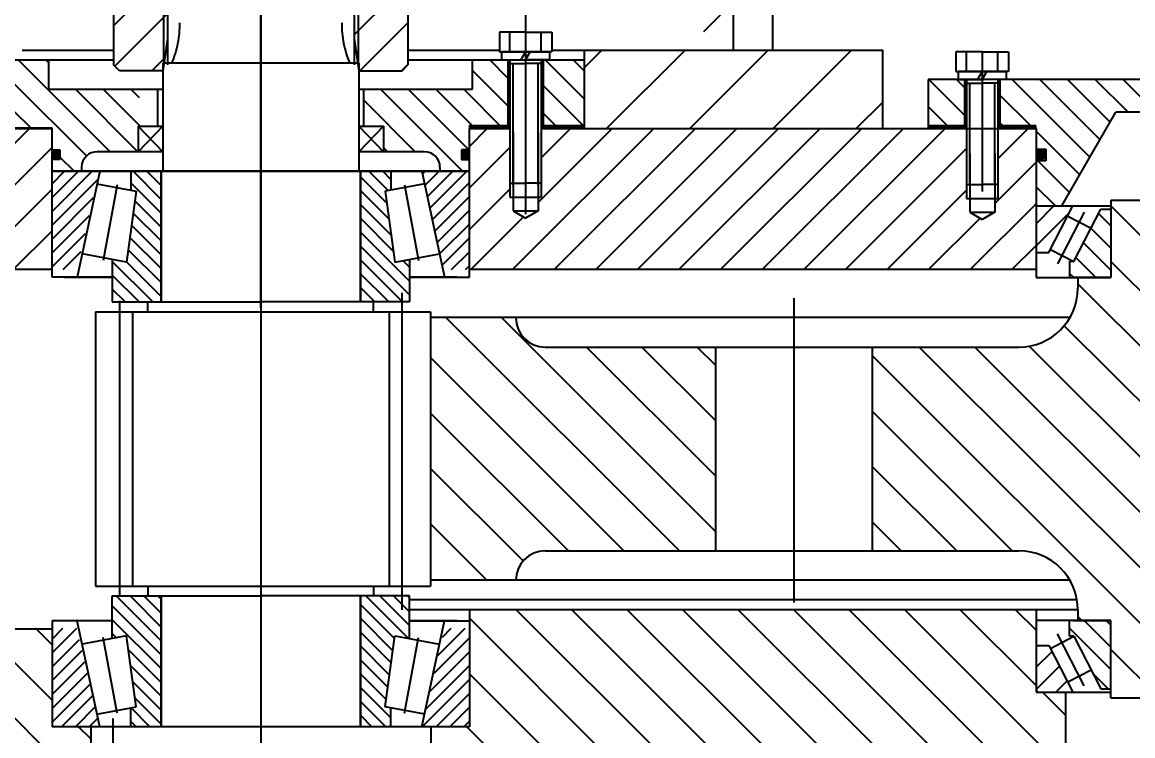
# Model space of a CAD drawing. Header units: millimetres. Extents: x 0 to 42000, y 0 to 29700.
# Drawn here: x 12818 to 13384, y 12234 to 12598 of the extents above; entities that cross this region are included whole.
import ezdxf

# ---------------------------------------------------------------- set-up
doc = ezdxf.new("R2010")
doc.units = ezdxf.units.MM
doc.header["$LTSCALE"] = 1000
doc.linetypes.add('F', pattern=[0.75, 0.5, -0.25])
doc.linetypes.add('G', pattern=[2, 1.25, -0.25, 0.25, -0.25])
for name, color, linetype in [('01', 7, 'Continuous'), ('02', 1, 'Continuous'), ('04', 2, 'F'), ('05', 142, 'G'), ('08', 1, 'Continuous'), ('11', 3, 'Continuous')]:
    doc.layers.add(name, color=color, linetype=linetype)
doc.styles.get("Standard").update_dxf_attribs({"font": 'isocp', "width": 0.707, "bigfont": 'intecad.shx'})
doc.dimstyles.new('INTE', dxfattribs={"dimscale": 100, "dimtxt": 3.5, "dimasz": 3, "dimexe": 3, "dimexo": 0, "dimgap": 1, "dimtad": 1, "dimdec": 0, "dimdsep": 46, "dimtxsty": 'Standard', "dimcen": 0, "dimclrd": 1, "dimclre": 1, "dimclrt": 3, "dimaunit": 1, "dimadec": 0, "dimazin": 0, "dimtfac": 1, "dimtdec": 0, "dimtmove": 0, "dimatfit": 0, "dimfxl": 1, "dimarcsym": 0})
pattern_1 = [(45, (4698.081, -712.992), (-10.6066, 10.6066), [])]
pattern_2 = [(135, (4698.081, -712.992), (-14.142136, -14.142136), [])]
pattern_3 = [(45, (4698.08127, -712.99153), (-0.0707106781, 0.0707106781), [])]
pattern_4 = [(45, (4698.081, -304.572), (-5.656854, 5.656854), [])]
pattern_5 = [(135, (4698.081, -304.572), (-5.656854, -5.656854), [])]

# ---------------------------------------------------------------- blocks, each defined once
blk = doc.blocks.new('*U594', base_point=(-3575.81, 5317.09))
at = {"layer": '01'}
for p, q in [((-3582.21, 5317.09), (-3582.21, 5277.09)), ((-3569.41, 5317.09), (-3569.41, 5277.09)), ((-3567.81, 5284.09), (-3583.81, 5284.09)), ((-3569.41, 5277.09), (-3582.21, 5277.09)), ((-3582.21, 5277.09), (-3575.81, 5273.4)), ((-3569.41, 5277.09), (-3575.81, 5273.4))]:
    blk.add_line(p, q, dxfattribs=at)
at = {"layer": '02'}
for p, q in [((-3583.81, 5317.09), (-3583.81, 5284.09)), ((-3567.81, 5317.09), (-3567.81, 5284.09))]:
    blk.add_line(p, q, dxfattribs=at)
blk = doc.blocks.new('01001')
at = {"layer": '02', "linetype": 'Continuous'}
h = blk.add_hatch(dxfattribs=at)
h.set_pattern_fill('_USER', color=1, scale=10, angle=135, style=0, pattern_type=0)
h.set_pattern_definition([(135, (4698.081, -304.572), (-7.071068, -7.071068), [])])
h.paths.add_polyline_path([(9001.36, 3409.28), (9022.36, 3409.28), (9022.36, 3443.96), (9001.36, 3443.96)])
h.paths.add_polyline_path([(9052.62, 3409.28), (9060, 3409.28), (9060, 3398.54), (9060.28, 3398.13), (9064, 3398.13), (9064, 3393.13), (9060, 3393.13), (9060, 3387.13), (9075, 3387.13), (9075, 3388.85, -0.424608), (9082.99, 3397.13), (9103.86, 3397.13), (9103.86, 3410.13), (9108.37, 3410.13), (9103.33, 3428.96), (9058.36, 3428.96), (9058.36, 3443.96), (9040.36, 3443.96), (9040.36, 3427.15)])
h.paths.add_polyline_path([(9052.62, 3409.28), (9040.36, 3427.15), (9040.36, 3409.28)], flags=16)
h.paths.add_polyline_path([(9218.86, 3428.96), (9218.86, 3410.13), (9228.86, 3410.13), (9228.86, 3397.13), (9249.72, 3397.13, -0.414214), (9257.72, 3389.13), (9257.72, 3387.13), (9272.72, 3387.13), (9272.72, 3393.13), (9268.72, 3393.13), (9268.72, 3398.13), (9272.72, 3398.13), (9272.72, 3408.96), (9292.36, 3408.96), (9292.36, 3443.96), (9274.36, 3443.96), (9274.36, 3428.96)])
h.paths.add_polyline_path([(9310.36, 3410.46), (9331.36, 3410.46), (9331.36, 3443.96), (9310.36, 3443.96)])
h.paths.add_polyline_path([(9103.02, 3394.54), (9118.19, 3394.54), (9118.19, 3414.23), (9103.02, 3414.23)], flags=9)
h.paths.add_polyline_path([(9079.81, 3410.2), (9094.98, 3410.2), (9094.98, 3429.89), (9079.81, 3429.89)], flags=24)
h.paths.add_polyline_path([(9054.95, 3386.47), (9070.12, 3386.47), (9070.12, 3406.16), (9054.95, 3406.16)], flags=9)
at = {"layer": '02'}
h = blk.add_hatch(dxfattribs=at)
h.set_pattern_fill('_USER', color=256, scale=10, angle=135, style=0, pattern_type=0)
h.set_pattern_definition([(135, (4698.081, -712.992), (-7.071068, -7.071068), [])])
h.paths.add_polyline_path([(9525.15, 3433.96), (9521.95, 3433.96), (9506.65, 3433.96), (9506.65, 3410.46), (9525.15, 3410.46)])
h.paths.add_polyline_path([(9576.33, 3433.96), (9543.15, 3433.96), (9543.15, 3410.46), (9561.65, 3410.46), (9561.65, 3398.48), (9566.65, 3398.48), (9566.65, 3392.48), (9561.65, 3392.48), (9561.65, 3369.47), (9574.73, 3369.47), (9582.43, 3382.81)])
h.paths.add_polyline_path([(9576.33, 3433.96), (9582.43, 3382.81), (9602.33, 3417.28), (9716.86, 3417.28), (9716.86, 3421.96), (9716.86, 3433.96)])
h.paths.add_polyline_path([(9841.4, 3433.96), (9778.16, 3433.96), (9779.03, 3417.28), (9838.97, 3417.28)])
h.paths.add_polyline_path([(9932.57, 3433.96), (9929.37, 3433.96), (9841.4, 3433.96), (9838.97, 3417.28), (9873.39, 3417.28), (9900.99, 3369.47), (9914.07, 3369.47), (9914.07, 3372.82), (9914.07, 3392.48), (9909.07, 3392.48), (9909.07, 3397.3), (9909.64, 3397.3, -0.398235), (9913.3, 3397.86), (9914.07, 3398.78), (9914.07, 3410.46), (9923.84, 3410.46), (9932.57, 3420.91)])
h.paths.add_polyline_path([(9969.07, 3433.96), (9950.57, 3433.96), (9950.57, 3410.46), (9969.07, 3410.46)])
h.paths.add_polyline_path([(9650.17, 3410.49), (9665.34, 3410.49), (9665.34, 3430.18), (9650.17, 3430.18)], flags=25)
h.paths.add_polyline_path([(9905.25, 3387.61), (9920.42, 3387.61), (9920.42, 3407.3), (9905.25, 3407.3)], flags=24)
h.paths.add_polyline_path([(9951.05, 3400.61), (9966.22, 3400.61), (9966.22, 3420.31), (9951.05, 3420.31)], flags=9)
at = {"layer": '02', "linetype": 'Continuous'}
h = blk.add_hatch(dxfattribs=at)
h.set_pattern_fill('_USER', color=1, scale=15, angle=45, style=0, pattern_type=0)
h.set_pattern_definition(pattern_1)
h.paths.add_polyline_path([(8966.37, 3213.46, -0.414214), (8956.37, 3203.46), (8951.37, 3203.46), (8951.37, 3153.96), (8974.18, 3153.96), (9016.86, 3153.96), (9016.86, 3317.13, -0.414214), (9036.86, 3337.13), (9060, 3337.13), (9060, 3406.96), (9060, 3408.96), (9039.36, 3408.96), (9039.36, 3379.88), (9039.36, 3373.96), (9037.76, 3373.96), (9037.76, 3366.96), (9031.36, 3363.26), (9024.96, 3366.96), (9024.96, 3373.96), (9023.36, 3373.96), (9023.36, 3406.96), (9023.36, 3408.96), (9001.36, 3408.96), (8988.75, 3408.96), (8966.37, 3347.46)])
at = {"layer": '02'}
h = blk.add_hatch(dxfattribs=at)
h.set_pattern_fill('_USER', color=256, scale=0.1, angle=45, style=0, pattern_type=0)
h.set_pattern_definition([(45, (4698.08127, -714.16653), (-0.0707106781, 0.0707106781), [])])
h.paths.add_polyline_path([(9022.36, 3409.28), (9001.36, 3409.28), (9001.36, 3408.96), (9022.36, 3408.96)])
h.paths.add_polyline_path([(9060, 3409.28), (9040.36, 3409.28), (9040.36, 3408.96), (9060, 3408.96)])
h = blk.add_hatch(dxfattribs=at)
h.set_pattern_fill('_USER', color=256, scale=0.1, angle=45, style=0, pattern_type=0)
h.set_pattern_definition([(45, (4698.08127, -714.16653), (-0.0707106781, 0.0707106781), [])])
h.paths.add_polyline_path([(9292.36, 3408.96), (9292.36, 3410.46), (9272.72, 3410.46), (9272.72, 3408.96)])
h.paths.add_polyline_path([(9331.36, 3408.96), (9331.36, 3410.46), (9310.36, 3410.46), (9310.36, 3408.96)])
at = {"layer": '02', "linetype": 'Continuous'}
h = blk.add_hatch(dxfattribs=at)
h.set_pattern_fill('_USER', color=1, scale=15, angle=45, style=0, pattern_type=0)
h.set_pattern_definition(pattern_1)
h.paths.add_polyline_path([(9309.36, 3408.96), (9309.36, 3379.88), (9309.36, 3373.96), (9307.76, 3373.96), (9307.76, 3366.96), (9301.36, 3363.26), (9294.96, 3366.96), (9294.96, 3373.96), (9293.36, 3373.96), (9293.36, 3406.96), (9293.36, 3408.96), (9272.72, 3408.96), (9272.72, 3387.13), (9272.72, 3336.96), (9561.65, 3336.96), (9561.65, 3408.96), (9542.15, 3408.96), (9542.15, 3380.38), (9542.15, 3373.28), (9540.55, 3373.28), (9540.55, 3366.28), (9534.15, 3362.59), (9527.75, 3366.28), (9527.75, 3373.28), (9526.15, 3373.28), (9526.15, 3396.28), (9526.15, 3408.96)])
at = {"layer": '02'}
h = blk.add_hatch(dxfattribs=at)
h.set_pattern_fill('_USER', color=256, scale=0.1, angle=45, style=0, pattern_type=0)
h.set_pattern_definition([(45, (4698.08127, -714.16653), (-0.0707106781, 0.0707106781), [])])
h.paths.add_polyline_path([(9525.15, 3410.46), (9506.65, 3410.46), (9506.65, 3408.96), (9525.15, 3408.96)])
h.paths.add_polyline_path([(9561.65, 3410.46), (9543.15, 3410.46), (9543.15, 3408.96), (9561.65, 3408.96)])
h = blk.add_hatch(dxfattribs=at)
h.set_pattern_fill('_USER', color=256, scale=0.1, angle=45, style=0, pattern_type=0)
h.set_pattern_definition(pattern_3)
edge = h.paths.add_edge_path()
edge.add_ellipse((9062, 3395.63), major_axis=(0, 2.5), ratio=0.8, start_angle=180, end_angle=270)
edge.add_ellipse((9062, 3395.63), major_axis=(0, 2.5), ratio=0.8, start_angle=270, end_angle=360)
edge.add_ellipse((9062, 3395.63), major_axis=(0, 2.5), ratio=0.8, start_angle=0, end_angle=90)
edge.add_ellipse((9062, 3395.63), major_axis=(0, 2.5), ratio=0.8, start_angle=90, end_angle=180)
h = blk.add_hatch(dxfattribs=at)
h.set_pattern_fill('_USER', color=256, scale=0.1, angle=45, style=0, pattern_type=0)
h.set_pattern_definition(pattern_3)
edge = h.paths.add_edge_path()
edge.add_ellipse((9270.72, 3395.63), major_axis=(0, 2.5), ratio=0.8, start_angle=180, end_angle=270)
edge.add_ellipse((9270.72, 3395.63), major_axis=(0, 2.5), ratio=0.8, start_angle=270, end_angle=360)
edge.add_ellipse((9270.72, 3395.63), major_axis=(0, 2.5), ratio=0.8, start_angle=0, end_angle=90)
edge.add_ellipse((9270.72, 3395.63), major_axis=(0, 2.5), ratio=0.8, start_angle=90, end_angle=180)
h = blk.add_hatch(dxfattribs=at)
h.set_pattern_fill('_USER', color=256, scale=0.1, angle=45, style=0, pattern_type=0)
h.set_pattern_definition(pattern_3)
h.paths.add_polyline_path([(9561.65, 3394.25, 3.592885), (9561.65, 3397.04)])
at = {"layer": '02', "ltscale": 0.8}
h = blk.add_hatch(dxfattribs=at)
h.set_pattern_fill('_USER', color=256, scale=5, angle=135, style=0, pattern_type=0)
h.set_pattern_definition([(45, (5725.551, -1910.1335), (3.535534, -3.535534), [])])
h.paths.add_polyline_path([(9248.47, 3387.13), (9272.72, 3387.13), (9272.72, 3336.96), (9260.01, 3336.96)])
h.paths.add_polyline_path([(9060, 3387.13), (9084.25, 3387.13), (9072.71, 3336.96), (9060, 3336.96)])
at = {"layer": '02', "linetype": 'Continuous', "ltscale": 0.8}
h = blk.add_hatch(dxfattribs=at)
h.set_pattern_fill('_USER', color=1, scale=5, angle=45, style=0, pattern_type=0)
h.set_pattern_definition([(135, (5725.551, -1910.1335), (3.535534, 3.535534), [])])
h.paths.add_polyline_path([(9217.16, 3387.13), (9232.67, 3387.13), (9232.67, 3377.59), (9229.81, 3377.06), (9234.76, 3340.82), (9242.1, 3342.17), (9242.1, 3320.46), (9217.16, 3320.46)])
h.paths.add_polyline_path([(9115.56, 3320.46), (9090.62, 3320.46), (9090.62, 3342.17), (9097.97, 3340.82), (9102.91, 3377.06), (9100.05, 3377.59), (9100.05, 3387.13), (9115.56, 3387.13)])
at = {"layer": '02', "linetype": 'Continuous'}
h = blk.add_hatch(dxfattribs=at)
h.set_pattern_fill('_USER', color=1, scale=20, angle=135, style=0, pattern_type=0)
h.set_pattern_definition(pattern_2)
h.paths.add_polyline_path([(9398.1, 3297.46), (9311.36, 3297.46, -0.414214), (9296.36, 3312.46), (9252.86, 3312.46), (9252.86, 3178.46), (9296.36, 3178.46, -0.414214), (9311.36, 3193.46), (9398.1, 3193.46)])
h.paths.add_polyline_path([(9656.86, 3372.46), (9599.75, 3372.46), (9599.75, 3332.96), (9582.86, 3332.96), (9582.86, 3327.46, -0.414214), (9552.86, 3297.46), (9478.1, 3297.46), (9478.1, 3193.46), (9552.86, 3193.46, -0.414214), (9582.86, 3163.46), (9582.86, 3157.96), (9599.75, 3157.96), (9599.75, 3154.47), (9599.75, 3118.46), (9642.86, 3118.46), (9642.86, 3213.46), (9656.86, 3213.46)])
h.paths.add_polyline_path([(9997.62, 3297.46), (9922.86, 3297.46, -0.414214), (9892.86, 3327.46), (9892.86, 3332.96), (9875.97, 3332.96), (9875.97, 3369.47), (9875.97, 3372.46), (9818.86, 3372.46), (9818.86, 3213.46), (9832.86, 3213.46), (9832.86, 3118.46), (9875.97, 3118.46), (9875.97, 3157.96), (9892.86, 3157.96), (9892.86, 3163.46, -0.414214), (9922.86, 3193.46), (9997.62, 3193.46)])
h.paths.add_polyline_path([(10226.63, 3312.96), (10179.35, 3312.96, -0.424013), (10164.36, 3297.46), (10077.62, 3297.46), (10077.62, 3193.46), (10164.36, 3193.46, -0.424013), (10179.35, 3177.96), (10222.44, 3177.96), (10226.63, 3181.79)])
h.paths.add_polyline_path([(10109.72, 3225.53), (10109.72, 3265.38), (10145.72, 3265.38), (10145.72, 3225.53)], flags=24)
h.paths.add_polyline_path([(10102.18, 3265.84), (10117.36, 3265.84), (10117.36, 3285.53), (10102.18, 3285.53)], flags=24)
at = {"layer": '02'}
h = blk.add_hatch(dxfattribs=at)
h.set_pattern_fill('_USER', color=256, scale=20, angle=135, style=0, pattern_type=0)
h.set_pattern_definition(pattern_2)
h.paths.add_polyline_path([(8986.68, 3122.32), (8951.37, 3141.01), (8951.37, 3079.46), (8986.68, 3079.46), (8986.68, 3081.55)])
h.paths.add_polyline_path([(8986.68, 3153.96), (8974.18, 3153.96), (8951.37, 3153.96), (8951.37, 3141.01), (8986.68, 3122.32)])
h.paths.add_polyline_path([(9060, 3153.96), (9004.71, 3153.96), (9004.71, 3147.96), (9000.71, 3147.96, -0.043716), (9000.22, 3147.96), (8996.71, 3147.96), (8996.71, 3153.96), (8986.68, 3153.96), (8986.68, 3122.32), (9067.24, 3079.7), (9067.24, 3094.46), (9079.75, 3094.46), (9079.75, 3103.78), (9060, 3103.78)])
h.paths.add_polyline_path([(8986.68, 3122.32), (8986.68, 3079.46), (9001.78, 3079.46), (9003.45, 3079.46), (9067.24, 3079.46), (9067.24, 3079.7)])
h.paths.add_polyline_path([(9012.06, 3100.57), (9012.06, 3173.67), (9048.06, 3173.67), (9048.06, 3100.57)], flags=9)
at = {"layer": '02', "ltscale": 0.8}
h = blk.add_hatch(dxfattribs=at)
h.set_pattern_fill('_USER', color=256, scale=5, angle=45, style=0, pattern_type=0)
h.set_pattern_definition([(135, (5725.551, -1909.1335), (3.535534, 3.535534), [])])
h.paths.add_polyline_path([(9217.16, 3170.46), (9242.1, 3170.46), (9242.1, 3148.75), (9234.76, 3150.09), (9229.81, 3113.85), (9232.67, 3113.33), (9232.67, 3103.78), (9217.16, 3103.78)])
h.paths.add_polyline_path([(9097.97, 3150.09), (9090.62, 3148.75), (9090.62, 3170.46), (9115.56, 3170.46), (9115.56, 3103.78), (9100.05, 3103.78), (9100.05, 3113.33), (9102.91, 3113.85)])
at = {"layer": '02'}
h = blk.add_hatch(dxfattribs=at)
h.set_pattern_fill('_USER', color=256, scale=20, angle=135, style=0, pattern_type=0)
h.set_pattern_definition(pattern_2)
h.paths.add_polyline_path([(10374.86, 3153.46), (10337.35, 3153.46), (10337.35, 3147.46), (10333.35, 3147.46, -0.043716), (10332.86, 3147.46), (10329.35, 3147.46), (10329.35, 3153.46), (10321.84, 3153.46), (10321.84, 3163.46), (9914.07, 3163.46), (9914.07, 3121.45), (9899.07, 3121.45), (9899.07, 3088.46), (10332.96, 3088.46), (10374.86, 3111.34)])
h.paths.add_polyline_path([(10427.86, 3140.29), (10394.86, 3122.27), (10394.86, 3094.46), (10408.49, 3094.46), (10408.49, 3079.46), (10427.86, 3079.46)])
h.paths.add_polyline_path([(10427.86, 3140.29), (10427.86, 3153.46), (10394.86, 3153.46), (10394.86, 3122.27)])
h.paths.add_polyline_path([(9576.65, 3121.45), (9561.65, 3121.45), (9561.65, 3163.46), (9272.72, 3163.46), (9272.72, 3103.78), (9252.97, 3103.78), (9252.97, 3088.46), (9576.65, 3088.46)])
h.paths.add_polyline_path([(10109.95, 3063.93), (10109.95, 3110.57), (10145.95, 3110.57), (10145.95, 3063.93)], flags=9)
h.paths.add_polyline_path([(9958.58, 3077.58), (9958.58, 3108.25), (9994.58, 3108.25), (9994.58, 3077.58)], flags=9)
h.paths.add_polyline_path([(10175.45, 3132.36), (10190.62, 3132.36), (10190.62, 3152.05), (10175.45, 3152.05)], flags=24)
h.paths.add_polyline_path([(10324.06, 3141.09), (10339.23, 3141.09), (10339.23, 3160.78), (10324.06, 3160.78)], flags=24)
at = {"layer": '02', "ltscale": 0.8}
h = blk.add_hatch(dxfattribs=at)
h.set_pattern_fill('_USER', color=256, scale=5, angle=135, style=0, pattern_type=0)
h.set_pattern_definition([(45, (5725.551, -1909.1335), (3.535534, -3.535534), [])])
h.paths.add_polyline_path([(9260.01, 3153.96), (9272.72, 3153.96), (9272.72, 3103.78), (9248.47, 3103.78)])
h.paths.add_polyline_path([(9060, 3153.96), (9072.71, 3153.96), (9084.25, 3103.78), (9060, 3103.78)])
at = {"layer": '11', "linetype": 'Continuous'}
h = blk.add_hatch(dxfattribs=at)
h.set_pattern_fill('_USER', color=3, scale=8, angle=45, style=0, pattern_type=0)
h.set_pattern_definition(pattern_4)
h.paths.add_polyline_path([(9580.38, 3369.47), (9561.65, 3369.47), (9561.65, 3345.66), (9568.14, 3345.66)])
h.paths.add_polyline_path([(9907.58, 3345.66), (9914.07, 3345.66), (9914.07, 3368.32, 0.414214), (9912.92, 3369.47), (9895.34, 3369.47)])
h = blk.add_hatch(dxfattribs=at)
h.set_pattern_fill('_USER', color=3, scale=8, angle=135, style=0, pattern_type=0)
h.set_pattern_definition(pattern_5)
h.paths.add_polyline_path([(9599.75, 3367.88), (9594.63, 3367.88), (9580.84, 3341.05), (9578.72, 3341.05), (9578.72, 3332.96), (9599.75, 3332.96)])
h.paths.add_polyline_path([(9881.09, 3367.88), (9875.97, 3367.88), (9875.97, 3332.96), (9897, 3332.96), (9897, 3341.05), (9894.88, 3341.05)])
h = blk.add_hatch(dxfattribs=at)
h.set_pattern_fill('_USER', color=3, scale=8, angle=135, style=0, pattern_type=0)
h.set_pattern_definition(pattern_5)
h.paths.add_polyline_path([(9599.75, 3157.96), (9580.27, 3157.96), (9578.72, 3157.96), (9578.72, 3149.87), (9580.84, 3149.87), (9594.63, 3123.03), (9599.75, 3123.03)])
h.paths.add_polyline_path([(9875.97, 3123.03), (9881.09, 3123.03), (9894.88, 3149.87), (9897, 3149.87), (9897, 3157.96), (9875.97, 3157.96)])
h = blk.add_hatch(dxfattribs=at)
h.set_pattern_fill('_USER', color=3, scale=8, angle=45, style=0, pattern_type=0)
h.set_pattern_definition(pattern_4)
h.paths.add_polyline_path([(9561.65, 3122.6, 0.414214), (9562.8, 3121.45), (9580.38, 3121.45), (9568.14, 3145.26), (9561.65, 3145.26)])
h.paths.add_polyline_path([(9914.07, 3145.26), (9907.58, 3145.26), (9895.34, 3121.45), (9912.92, 3121.45, 0.414214), (9914.07, 3122.6)])
at = {"layer": '01', "ltscale": 0.8}
for p, q in [((9116.78, 3553.46), (9116.78, 3442.28)), ((9215.94, 3553.46), (9215.94, 3442.28)), ((9301.36, 3458.06), (9287.99, 3458.06)), ((9287.99, 3458.06), (9287.99, 3448.06)), ((9293.36, 3448.06), (9293.36, 3458.06)), ((9301.36, 3458.06), (9314.74, 3458.06)), ((9309.36, 3448.06), (9309.36, 3458.06)), ((9314.74, 3458.06), (9314.74, 3448.06)), ((9287.99, 3448.06), (9301.36, 3448.06)), ((9301.36, 3448.06), (9289.16, 3448.06)), ((9289.16, 3448.06), (9289.16, 3443.96)), ((9301.36, 3448.06), (9298.99, 3443.96)), ((9301.36, 3443.96), (9303.73, 3448.06)), ((9301.36, 3448.06), (9313.56, 3448.06)), ((9314.74, 3448.06), (9301.36, 3448.06)), ((9313.56, 3448.06), (9313.56, 3443.96)), ((9520.77, 3448.06), (9520.77, 3438.06)), ((9534.15, 3448.06), (9520.77, 3448.06)), ((9526.15, 3438.06), (9526.15, 3448.06)), ((9534.15, 3448.06), (9547.52, 3448.06)), ((9542.15, 3438.06), (9542.15, 3448.06)), ((9547.52, 3448.06), (9547.52, 3438.06)), ((9289.16, 3443.96), (9301.36, 3443.96)), ((9292.36, 3443.96), (9292.36, 3408.96)), ((9293.36, 3443.96), (9293.36, 3379.88)), ((9313.56, 3443.96), (9301.36, 3443.96)), ((9309.36, 3443.96), (9309.36, 3379.88)), ((9310.36, 3443.96), (9310.36, 3408.96)), ((9216.37, 3442.28), (9116.36, 3442.28)), ((9293.36, 3442.06), (9301.36, 3442.06)), ((9309.36, 3442.06), (9301.36, 3442.06)), ((9520.77, 3438.06), (9534.15, 3438.06)), ((9534.15, 3438.06), (9521.95, 3438.06)), ((9521.95, 3438.06), (9521.95, 3433.96)), ((9534.15, 3438.06), (9531.78, 3433.96)), ((9534.15, 3438.06), (9546.35, 3438.06)), ((9547.52, 3438.06), (9534.15, 3438.06)), ((9534.15, 3433.96), (9536.51, 3438.06)), ((9546.35, 3438.06), (9546.35, 3433.96)), ((9506.65, 3433.96), (9506.65, 3408.96)), ((9969.07, 3433.96), (9506.65, 3433.96)), ((9521.95, 3433.96), (9534.15, 3433.96)), ((9525.15, 3433.96), (9525.15, 3408.96)), ((9526.15, 3433.96), (9526.15, 3380.38)), ((9526.15, 3432.06), (9534.15, 3432.06)), ((9546.35, 3433.96), (9534.15, 3433.96)), ((9542.15, 3432.06), (9534.15, 3432.06)), ((9542.15, 3433.96), (9542.15, 3380.38)), ((9543.15, 3433.96), (9543.15, 3408.96)), ((9113.86, 3418.48), (9113.86, 3425.78)), ((9218.86, 3419.66), (9218.86, 3426.96)), ((9574.73, 3369.47), (9602.33, 3417.28)), ((9873.39, 3417.28), (9602.33, 3417.28)), ((9060, 3333.16), (9060, 3406.96)), ((9272.72, 3333.16), (9272.72, 3406.96)), ((9060, 3387.13), (9060, 3402.13)), ((9272.72, 3387.13), (9272.72, 3402.13)), ((9561.65, 3398.48), (9566.65, 3398.48)), ((9566.65, 3398.48), (9566.65, 3392.48)), ((9527.75, 3396.28), (9527.75, 3366.28)), ((9540.55, 3396.28), (9540.55, 3366.28)), ((9566.65, 3392.48), (9561.65, 3392.48)), ((9272.72, 3387.13), (9060, 3387.13)), ((9084.25, 3387.13), (9072.71, 3333.16)), ((9075, 3389.42), (9075, 3387.13)), ((9100.05, 3387.13), (9100.05, 3377.59)), ((9115.56, 3320.46), (9115.56, 3387.13)), ((9115.56, 3387.13), (9115.56, 3320.46)), ((9217.16, 3387.13), (9217.16, 3320.46)), ((9217.16, 3320.46), (9217.16, 3387.13)), ((9232.67, 3387.13), (9232.67, 3377.59)), ((9248.47, 3387.13), (9260.01, 3333.16)), ((9257.72, 3389.13), (9257.72, 3387.13)), ((9082.78, 3380.74), (9102.91, 3377.06)), ((9249.94, 3380.74), (9229.81, 3377.06)), ((9293.36, 3381.06), (9301.36, 3381.06)), ((9309.36, 3381.06), (9301.36, 3381.06)), ((9526.15, 3380.38), (9534.15, 3380.38)), ((9542.15, 3380.38), (9534.15, 3380.38)), ((9102.91, 3377.06), (9097.97, 3340.82)), ((9229.81, 3377.06), (9234.76, 3340.82)), ((9526.15, 3373.28), (9542.15, 3373.28)), ((9561.65, 3369.47), (9599.75, 3369.47)), ((9599.75, 3372.46), (9875.97, 3372.46)), ((9527.75, 3366.28), (9534.15, 3362.59)), ((9527.75, 3366.28), (9540.55, 3366.28)), ((9540.55, 3366.28), (9534.15, 3362.59)), ((9577.73, 3364.32), (9589.65, 3358.19)), ((9580.84, 3341.05), (9594.63, 3367.88)), ((9097.97, 3340.82), (9075.23, 3344.98)), ((9090.62, 3342.17), (9090.62, 3320.46)), ((9234.76, 3340.82), (9257.49, 3344.98)), ((9242.1, 3342.17), (9242.1, 3320.46)), ((9578.72, 3341.05), (9578.72, 3332.96)), ((9561.65, 3336.96), (9272.72, 3336.96)), ((9599.75, 3336.45), (9599.75, 3332.96)), ((9090.62, 3333.16), (9060, 3333.16)), ((9066.36, 3333.16), (9090.62, 3333.16)), ((9242.1, 3333.16), (9272.72, 3333.16)), ((9266.36, 3333.16), (9242.1, 3333.16)), ((9561.65, 3332.96), (9599.75, 3332.96)), ((9599.75, 3332.96), (9580.27, 3332.96)), ((9582.86, 3332.96), (9582.86, 3327.46)), ((9090.62, 3320.46), (9166.36, 3320.46)), ((9092.61, 3320.46), (9166.36, 3320.46)), ((9108.86, 3315.46), (9108.86, 3320.46)), ((9242.1, 3320.46), (9166.36, 3320.46)), ((9240.11, 3320.46), (9166.36, 3320.46)), ((9223.86, 3315.46), (9223.86, 3320.46)), ((9252.86, 3315.46), (9252.86, 3175.46)), ((9578.84, 3312.46), (9252.86, 3312.46)), ((9578.84, 3178.46), (9252.86, 3178.46)), ((9108.86, 3175.46), (9108.86, 3170.46)), ((9223.86, 3175.46), (9223.86, 3170.46)), ((9090.62, 3170.46), (9166.36, 3170.46)), ((9090.62, 3148.75), (9090.62, 3170.46)), ((9115.56, 3103.78), (9115.56, 3170.46)), ((9115.56, 3170.46), (9115.56, 3103.78)), ((9242.1, 3170.46), (9166.36, 3170.46)), ((9217.16, 3170.46), (9217.16, 3103.78)), ((9217.16, 3103.78), (9217.16, 3170.46)), ((9242.1, 3148.75), (9242.1, 3170.46)), ((9582.86, 3163.46), (9242.1, 3163.46)), ((9272.72, 3163.46), (9272.72, 3103.78)), ((9582.86, 3163.46), (9582.86, 3157.96)), ((9060, 3157.76), (9060, 3103.78)), ((9090.62, 3157.76), (9060, 3157.76)), ((9084.25, 3103.78), (9072.71, 3157.76)), ((9242.1, 3157.76), (9272.72, 3157.76)), ((9266.36, 3157.76), (9242.1, 3157.76)), ((9248.47, 3103.78), (9260.01, 3157.76)), ((9599.75, 3157.96), (9561.65, 3157.96)), ((9578.72, 3149.87), (9578.72, 3157.96)), ((9580.27, 3157.96), (9599.75, 3157.96)), ((9599.75, 3154.47), (9599.75, 3157.96)), ((9060, 3153.46), (8951.36, 3153.46)), ((9097.97, 3150.09), (9075.23, 3145.93)), ((9102.91, 3113.85), (9097.97, 3150.09)), ((9229.81, 3113.85), (9234.76, 3150.09)), ((9234.76, 3150.09), (9257.49, 3145.93)), ((9580.84, 3149.87), (9594.63, 3123.03)), ((9577.73, 3126.6), (9589.65, 3132.72)), ((9561.65, 3121.45), (9599.75, 3121.45)), ((9576.65, 3121.45), (9576.65, 3088.46)), ((9599.75, 3118.46), (9667.86, 3118.46)), ((9082.78, 3110.17), (9102.91, 3113.85)), ((9100.05, 3103.78), (9100.05, 3113.33)), ((9249.94, 3110.17), (9229.81, 3113.85)), ((9232.67, 3103.78), (9232.67, 3113.33)), ((9272.72, 3103.78), (9060, 3103.78))]:
    blk.add_line(p, q, dxfattribs=at)
at = {"layer": '01', "color": 7, "linetype": 'Continuous', "ltscale": 0.8}
for p, q in [((9001.36, 3443.96), (9091.36, 3443.96)), ((9058.36, 3428.96), (9058.36, 3443.96)), ((9241.36, 3443.96), (9331.36, 3443.96)), ((9274.36, 3428.96), (9274.36, 3443.96)), ((9331.36, 3408.96), (9331.36, 3443.96)), ((9116.36, 3442.28), (9116.36, 3387.13)), ((9216.37, 3442.28), (9216.37, 3387.13)), ((9058.36, 3428.96), (9116.36, 3428.96)), ((9113.86, 3410.13), (9113.86, 3428.96)), ((9216.37, 3428.96), (9274.36, 3428.96)), ((9218.86, 3410.13), (9218.86, 3428.96)), ((9039.36, 3408.96), (9060, 3408.96)), ((9039.36, 3408.96), (9060, 3408.96)), ((9060, 3387.13), (9060, 3409.28)), ((9272.72, 3387.13), (9272.72, 3408.96)), ((9272.72, 3408.96), (9293.36, 3408.96)), ((9272.72, 3408.96), (9293.36, 3408.96)), ((9309.36, 3408.96), (9561.65, 3408.96)), ((9309.36, 3408.96), (9331.36, 3408.96)), ((9561.65, 3408.96), (9561.65, 3332.96)), ((9060, 3398.13), (9064, 3398.13)), ((9064, 3398.13), (9064, 3393.13)), ((9116.35, 3397.13), (9082.99, 3397.13)), ((9249.72, 3397.13), (9216.36, 3397.13)), ((9272.72, 3398.13), (9268.72, 3398.13)), ((9268.72, 3398.13), (9268.72, 3393.13)), ((9064, 3393.13), (9060, 3393.13)), ((9268.72, 3393.13), (9272.72, 3393.13)), ((9060, 3387.13), (9272.72, 3387.13)), ((9568.14, 3345.66), (9580.38, 3369.47)), ((9599.75, 3372.46), (9599.75, 3337.46)), ((9599.75, 3372.46), (9599.75, 3337.46)), ((9599.75, 3372.46), (9599.75, 3332.96)), ((9599.75, 3369.47), (9599.75, 3332.96)), ((9036.86, 3337.13), (9060, 3337.13)), ((9082.03, 3315.46), (9252.86, 3315.46)), ((9082.03, 3315.46), (9082.03, 3175.46)), ((9311.36, 3297.46), (9552.86, 3297.46)), ((9398.1, 3297.46), (9398.1, 3193.46)), ((9478.1, 3297.46), (9478.1, 3193.46)), ((9311.36, 3193.46), (9552.86, 3193.46)), ((9082.03, 3175.46), (9252.86, 3175.46)), ((9582.44, 3168.46), (9242.1, 3168.46)), ((9561.65, 3163.46), (9561.65, 3121.45)), ((9599.75, 3121.45), (9599.75, 3157.96)), ((9599.75, 3118.46), (9599.75, 3157.96)), ((9568.14, 3145.26), (9580.38, 3121.45))]:
    blk.add_line(p, q, dxfattribs=at)
at = {"layer": '01', "color": 7, "linetype": 'Continuous'}
for p, q in [((9040.36, 3409.28), (9060, 3409.28)), ((9594.63, 3367.88), (9599.75, 3367.88)), ((9568.92, 3347.18), (9580.84, 3341.05)), ((9561.65, 3345.66), (9568.14, 3345.66)), ((9580.84, 3341.05), (9578.72, 3341.05)), ((9568.92, 3143.74), (9580.84, 3149.87)), ((9580.84, 3149.87), (9578.72, 3149.87)), ((9561.65, 3145.26), (9568.14, 3145.26)), ((9594.63, 3123.03), (9599.75, 3123.03)), ((9079.75, 3103.78), (9079.75, 3094.46)), ((9252.97, 3103.78), (9252.97, 3088.46))]:
    blk.add_line(p, q, dxfattribs=at)
at = {"layer": '01'}
for p, q in [((9103.86, 3410.13), (9103.86, 3397.13)), ((9103.86, 3410.13), (9116.36, 3410.13)), ((9216.37, 3410.13), (9228.86, 3410.13)), ((9228.86, 3410.13), (9228.86, 3397.13))]:
    blk.add_line(p, q, dxfattribs=at)
at = {"layer": '01', "ltscale": 0.8}
for centre, radius, start, end in [((9082.99, 3389.13), 8, 90, 177.9742), ((9249.72, 3389.13), 8, 0, 90), ((9563.95, 3395.64), 2.69, 211.1067, 148.8933), ((9562.8, 3122.6), 1.15, 180, 270)]:
    blk.add_arc(centre, radius, start, end, dxfattribs=at)
at = {"layer": '01', "color": 7, "linetype": 'Continuous', "ltscale": 0.8}
for centre, radius, start, end in [((9552.86, 3327.46), 30, 270, 0), ((9311.36, 3312.46), 15, 180, 270), ((9311.36, 3178.46), 15, 90, 180), ((9552.86, 3163.46), 30, 0, 90)]:
    blk.add_arc(centre, radius, start, end, dxfattribs=at)
at = {"layer": '02', "ltscale": 0.8}
for p, q in [((9294.96, 3379.88), (9294.96, 3442.06)), ((9307.76, 3379.88), (9307.76, 3442.06)), ((9527.75, 3380.38), (9527.75, 3432.06)), ((9540.55, 3380.38), (9540.55, 3432.06)), ((9526.15, 3396.28), (9526.15, 3373.28)), ((9542.15, 3396.28), (9542.15, 3373.28))]:
    blk.add_line(p, q, dxfattribs=at)
at = {"layer": '02'}
for p, q in [((9272.72, 3410.46), (9292.36, 3410.46)), ((9310.36, 3410.46), (9331.36, 3410.46)), ((9506.65, 3410.46), (9525.15, 3410.46)), ((9543.15, 3410.46), (9561.65, 3410.46))]:
    blk.add_line(p, q, dxfattribs=at)
at = {"layer": '04', "color": 2, "linetype": 'F', "ltscale": 0.8}
for p, q in [((9100.99, 3315.46), (9100.99, 3175.46)), ((9231.74, 3315.46), (9231.74, 3175.46))]:
    blk.add_line(p, q, dxfattribs=at)
at = {"layer": '04', "ltscale": 0.8}
for p, q in [((9296.36, 3312.46), (9296.36, 3312.46)), ((9296.36, 3178.46), (9296.36, 3178.46))]:
    blk.add_line(p, q, dxfattribs=at)
at = {"layer": '04', "color": 2, "linetype": 'F', "ltscale": 0.8}
for centre, start, end in [((9074.28, 3462.23), 336.8891, 0.822), ((9258.44, 3462.23), 179.178, 203.1109)]:
    blk.add_arc(centre, 50.83, start, end, dxfattribs=at)
at = {"layer": '05', "color": 4, "linetype": 'G'}
blk.add_line((9166.36, 3604.74), (9166.36, 3075.18), dxfattribs=at)
at = {"layer": '05', "color": 4, "linetype": 'G', "ltscale": 0.8}
for p, q in [((9118.74, 3563.1), (9118.74, 3441.48)), ((9213.99, 3563.53), (9213.99, 3441.48)), ((9301.36, 3448.81), (9301.36, 3395.34)), ((9534.15, 3444.07), (9534.15, 3390.15)), ((9534.15, 3438.14), (9534.15, 3384.67)), ((9569.57, 3369.47), (9569.57, 3369.54)), ((9586.2, 3366.31), (9572.6, 3339.84)), ((9238.33, 3325.11), (9238.33, 3163.46)), ((9094.39, 3320.96), (9094.39, 3169.96)), ((9438.1, 3322.34), (9438.1, 3167.05)), ((9586.2, 3124.6), (9572.6, 3151.07)), ((9090.86, 3108.03), (9090.86, 3072.51))]:
    blk.add_line(p, q, dxfattribs=at)
at = {"layer": '05', "ltscale": 0.8}
for p, q in [((9301.36, 3465.63), (9301.36, 3377.51)), ((9301.36, 3450.15), (9301.36, 3441.86)), ((9534.15, 3448.45), (9534.15, 3376.83)), ((9534.15, 3440.15), (9534.15, 3431.86)), ((9166.36, 3317.46), (9166.36, 3394.96)), ((9093.1, 3380.31), (9086.02, 3341.56)), ((9239.62, 3380.31), (9246.7, 3341.56)), ((9093.1, 3110.61), (9086.02, 3149.35)), ((9239.62, 3110.61), (9246.7, 3149.35))]:
    blk.add_line(p, q, dxfattribs=at)
at = {"layer": '11', "color": 3, "linetype": 'Continuous'}
for p, q in [((9103.86, 3410.13), (9116.35, 3397.13)), ((9116.36, 3410.13), (9103.86, 3397.13)), ((9216.37, 3410.13), (9228.86, 3397.13)), ((9228.86, 3410.13), (9216.37, 3397.13))]:
    blk.add_line(p, q, dxfattribs=at)
at = {"layer": '11', "color": 3, "linetype": 'Continuous', "ltscale": 0.8}
blk.add_ellipse((9062, 3395.63), major_axis=(0, 2.5), ratio=0.8, dxfattribs=at)
at = {"layer": '11', "color": 3, "linetype": 'Continuous', "ltscale": 0.8, "extrusion": (0, 0, -1)}
blk.add_ellipse((9270.72, 3395.63), major_axis=(0, 2.5), ratio=0.8, dxfattribs=at)
at = {"layer": '01', "ltscale": 0.8, "xscale": -1}
blk.add_blockref('*U594', (9301.36, 3406.96), dxfattribs=at)
blk = doc.blocks.new('*D667')
at = {"layer": '08', "color": 1, "lineweight": -2}
for p, q in [((14727.49, 19784.75), (4430.47, 19784.75)), ((4730.47, 19484.75), (4730.47, 7640.51)), ((14267.01, 7340.51), (4430.47, 7340.51))]:
    blk.add_line(p, q, dxfattribs=at)
at = {"layer": '08', "color": 1}
for points in [[(4680.47, 19484.75), (4780.47, 19484.75), (4730.47, 19784.75)], [(4680.47, 7640.51), (4780.47, 7640.51), (4730.47, 7340.51)]]:
    blk.add_solid(points, dxfattribs=at)
at = {"layer": 'DEFPOINTS', "color": 0}
for p in [(14727.49, 19784.75), (4730.47, 7340.51), (14267.01, 7340.51)]:
    blk.add_point(p, dxfattribs=at)
at = {"layer": '08', "color": 3, "insert": (4455.43, 13562.63), "char_height": 350, "attachment_point": 5, "rotation": 90}
blk.add_mtext('12444', dxfattribs=at)
blk = doc.blocks.new('*D673')
at = {"layer": '08', "color": 1, "lineweight": -2}
for p, q in [((11801.4, 12407.33), (11801.4, 20975.13)), ((14519.27, 19272.46), (14519.27, 20975.13)), ((12101.4, 20675.13), (14219.27, 20675.13))]:
    blk.add_line(p, q, dxfattribs=at)
at = {"layer": '08', "color": 1}
for points in [[(12101.4, 20725.13), (12101.4, 20625.13), (11801.4, 20675.13)], [(14219.27, 20725.13), (14219.27, 20625.13), (14519.27, 20675.13)]]:
    blk.add_solid(points, dxfattribs=at)
at = {"layer": 'DEFPOINTS', "color": 0}
for p in [(14519.27, 20675.13), (14519.27, 19272.46), (11801.4, 12407.33)]:
    blk.add_point(p, dxfattribs=at)
at = {"layer": '08', "color": 3, "insert": (13160.34, 20950.16), "char_height": 350, "attachment_point": 5}
blk.add_mtext('2718', dxfattribs=at)
blk = doc.blocks.new('*D678')
at = {"layer": '08', "color": 1, "lineweight": -2}
for p, q in [((6849.2, 11679.03), (6849.2, 21558.26)), ((16398.8, 20688.38), (16398.8, 21558.26)), ((7149.2, 21258.26), (16098.8, 21258.26))]:
    blk.add_line(p, q, dxfattribs=at)
at = {"layer": '08', "color": 1}
for points in [[(7149.2, 21308.26), (7149.2, 21208.26), (6849.2, 21258.26)], [(16098.8, 21308.26), (16098.8, 21208.26), (16398.8, 21258.26)]]:
    blk.add_solid(points, dxfattribs=at)
at = {"layer": 'DEFPOINTS', "color": 0}
for p in [(16398.8, 21258.26), (16398.8, 20688.38), (6849.2, 11679.03)]:
    blk.add_point(p, dxfattribs=at)
at = {"layer": '08', "color": 3, "insert": (11624, 21533.26), "char_height": 350, "attachment_point": 5}
blk.add_mtext('9550', dxfattribs=at)

msp = doc.modelspace()

# ---------------------------------------------------------------- hatches: boundary and pattern name
at = {"layer": '02'}
h = msp.add_hatch(dxfattribs=at)
h.set_pattern_fill('_USER', color=256, scale=30, angle=45, style=0, pattern_type=0)
h.set_pattern_definition([(45, (10808.757, 11467.467), (-21.2132, 21.2132), [])])
h.paths.add_polyline_path([(13139.3, 12917.96), (13166.8, 12917.96), (13166.8, 12923.96), (13289.3, 12923.96), (13289.3, 12883.96), (13139.3, 12883.96)])
h.paths.add_polyline_path([(13104.3, 12583.96), (13256.38, 12583.96), (13256.38, 12543.96), (13104.3, 12543.96)])
h.paths.add_polyline_path([(12638.3, 12583.96), (12774.3, 12583.96), (12774.3, 12543.96), (12638.3, 12543.96)])
h.paths.add_polyline_path([(12586.8, 12583.96), (12605.3, 12583.96), (12605.3, 12543.96), (12586.8, 12543.96)])
h.paths.add_polyline_path([(12568.3, 12923.96), (12568.3, 12883.96), (12739.3, 12883.96), (12739.3, 12917.96), (12711.8, 12917.96), (12711.8, 12923.96)])
edge = h.paths.add_edge_path()
edge.add_line((13180.3, 12583.96), (13180.3, 12883.96))
edge.add_line((13200.3, 12583.96), (13200.3, 12883.96))
edge.add_line((12678.3, 12583.96), (12678.3, 12883.96))
edge.add_line((12698.3, 12583.96), (12698.3, 12883.96))
at = {"layer": '02', "linetype": 'Continuous'}
h = msp.add_hatch(dxfattribs=at)
h.set_pattern_fill('_USER', color=1, scale=15, angle=45, style=0, pattern_type=0)
h.set_pattern_definition([(45, (10620.82, 6576.977), (-10.606602, 10.606602), [])])
h.paths.add_polyline_path([(12891.68, 12690.46), (12861.3, 12690.46), (12861.3, 12670.96, -0.414214), (12858.3, 12667.96), (12855.51, 12667.96, 0.084157), (12855.51, 12643.96), (12858.3, 12643.96, -0.414214), (12861.3, 12640.96), (12864.3, 12640.96), (12864.3, 12615.96), (12864.3, 12576.46), (12867.3, 12573.46), (12889.3, 12573.46), (12891.68, 12589.97)])
h.paths.add_polyline_path([(12986.93, 12589.97), (12989.3, 12573.46), (13011.3, 12573.46), (13014.3, 12576.46), (13014.3, 12640.96), (13017.3, 12640.96, -0.414214), (13020.3, 12643.96), (13023.09, 12643.96, 0.084157), (13023.09, 12667.96), (13020.3, 12667.96, -0.414214), (13017.3, 12670.96), (13017.3, 12690.46), (12986.93, 12690.46)])

# ---------------------------------------------------------------- linework, layer by layer
for p, q in [((12864.3, 12640.96), (12864.3, 12576.46)), ((13014.3, 12640.96), (13014.3, 12576.46)), ((12867.3, 12573.46), (12864.3, 12576.46)), ((13011.3, 12573.46), (13014.3, 12576.46))]:
    msp.add_line(p, q)
at = {"layer": '01', "color": 7, "linetype": 'Continuous'}
for p, q in [((13180.3, 12583.96), (13180.3, 12883.96)), ((13200.3, 12583.96), (13200.3, 12883.96)), ((13104.3, 12543.96), (13104.3, 12583.96))]:
    msp.add_line(p, q, dxfattribs=at)
at = {"layer": '01'}
for p, q in [((12891.68, 12690.46), (12891.68, 12589.97)), ((12986.93, 12690.46), (12986.93, 12589.97)), ((12891.68, 12589.97), (12889.3, 12573.46)), ((12986.93, 12589.97), (12989.3, 12573.46)), ((12817.68, 12583.96), (12864.3, 12583.96)), ((13014.3, 12583.96), (13060.93, 12583.96)), ((13087.68, 12583.96), (13256.38, 12583.96)), ((13256.38, 12543.96), (13256.38, 12583.96)), ((12889.3, 12573.46), (12867.3, 12573.46)), ((12989.3, 12573.46), (13011.3, 12573.46))]:
    msp.add_line(p, q, dxfattribs=at)
at = {"layer": '05'}
msp.add_line((12939.3, 12481.18), (12939.3, 14371.55), dxfattribs=at)
at = {"layer": '05', "color": 4, "linetype": 'G'}
msp.add_line((13074.3, 12603.5), (13074.3, 12500.19), dxfattribs=at)

# ---------------------------------------------------------------- block references
at = {"layer": '01'}
msp.add_blockref('01001', (3772.94, 9135), dxfattribs=at)

# ---------------------------------------------------------------- dimensions: what is measured, and where the dimension line sits
at = {"layer": '08'}
for base, p1, p2, picture, middle in [((16398.8, 21258.26), (6849.2, 11679.03), (16398.8, 20688.38), '*D678', (11624, 21533.26)), ((14519.27, 20675.13), (11801.4, 12407.33), (14519.27, 19272.46), '*D673', (13160.34, 20950.16))]:
    dim = msp.add_linear_dim(base=base, p1=p1, p2=p2, dimstyle='INTE', dxfattribs=at)
    dim.commit()
    dim.dimension.update_dxf_attribs({"geometry": picture, "text_midpoint": middle})
dim = msp.add_linear_dim(base=(4730.47, 7340.51), p1=(14727.49, 19784.75), p2=(14267.01, 7340.51), angle=90, dimstyle='INTE', dxfattribs=at)
dim.commit()
dim.dimension.update_dxf_attribs({"geometry": '*D667', "text_midpoint": (4455.43, 13562.63)})

doc.saveas('drawing.dxf')
